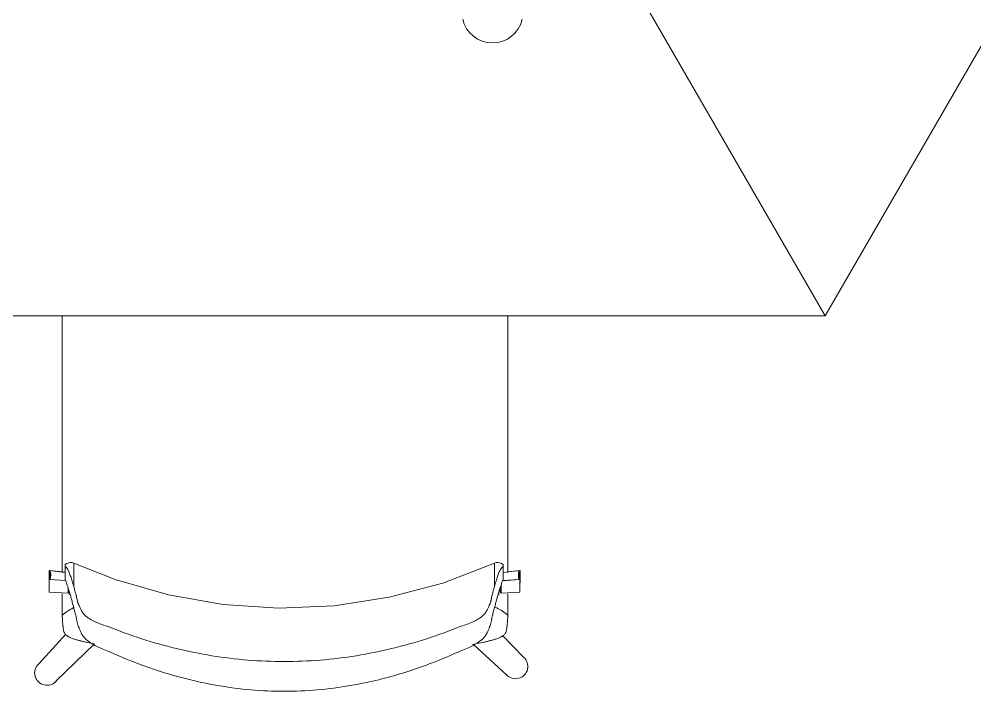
# Model space of a CAD drawing. Header units: millimetres. Extents: x 155927 to 326028, y -36033 to 97293.
# Drawn here: x 178488 to 179505, y 22365 to 23082 of the extents above; entities that cross this region are included whole.
import ezdxf

# ---------------------------------------------------------------- set-up
doc = ezdxf.new("R2010")
doc.units = ezdxf.units.MM
doc.header["$MEASUREMENT"] = 0
doc.layers.add('A-GENM', color=8, linetype='CONTINUOUS', lineweight=9)
doc.layers.add('I-FURN', color=8, linetype='CONTINUOUS', lineweight=9)

msp = doc.modelspace()

# ---------------------------------------------------------------- linework, layer by layer
at = {"layer": 'A-GENM'}
msp.add_arc((178991.3, 23089.1), 32.5, 192.6804, 347.3196, dxfattribs=at)
at = {"layer": 'I-FURN'}
for p, q in [((179345.4, 22766.1), (179920.3, 23762)), ((179345.4, 22766.1), (178943, 23462.9)), ((178943, 23462.9), (179345.4, 22766.1)), ((178195.4, 22766.1), (179345.4, 22766.1)), ((178538.3, 22502.3), (178536.6, 22501)), ((178536.6, 22485.3), (178536.6, 22499)), ((178540.5, 22503), (178538.3, 22502.3)), ((178542, 22503.2), (178540.5, 22503)), ((178543.9, 22503.1), (178542, 22503.2)), ((178545.7, 22502.6), (178543.9, 22503.1)), ((178589.6, 22485.1), (178545.7, 22502.6)), ((178993.4, 22502.6), (178938.3, 22481.3)), ((178993.4, 22502.6), (178995.3, 22503.1)), ((178995.3, 22503.1), (178997.1, 22503.2)), ((178997.1, 22503.2), (178998.6, 22503)), ((178998.6, 22503), (179000.8, 22502.3)), ((179000.8, 22502.3), (179002.6, 22501)), ((179002.6, 22485.3), (179002.6, 22499)), ((178536.6, 22492.7), (178519.4, 22494.8)), ((178519.4, 22494.8), (178519.4, 22481.5)), ((178536.6, 22492.8), (178520.3, 22494.8)), ((179019.7, 22494.8), (179002.6, 22492.7)), ((179020.7, 22494.8), (179002.6, 22492.6)), ((179020.7, 22481.4), (179020.7, 22494.8)), ((178519.7, 22485.1), (178537.1, 22483.9)), ((178519.7, 22471.7), (178519.7, 22485.1)), ((178646.4, 22468.7), (178589.6, 22485.1)), ((178938.3, 22481.3), (178881.2, 22466.2)), ((179000.4, 22470.4), (179000.4, 22479.2)), ((179002, 22483.9), (179019.4, 22485.1)), ((179002, 22483.8), (179020.4, 22485.1)), ((179020.4, 22485.1), (179020.4, 22471.7)), ((178539.6, 22470.4), (178519.7, 22471.7)), ((178539.6, 22476.3), (178539.6, 22470.4)), ((178540.6, 22473.4), (178540.6, 22470.4)), ((178704.6, 22458.5), (178646.4, 22468.7)), ((178999.5, 22470.4), (178999.5, 22476.3)), ((179020.4, 22471.7), (179000.4, 22470.4)), ((178763.7, 22454.7), (178704.6, 22458.5)), ((178881.2, 22466.2), (178822.7, 22457.2)), ((178822.7, 22457.2), (178763.7, 22454.7)), ((178537.4, 22426.8), (178508.4, 22395.3)), ((179024.3, 22402.5), (179002.2, 22425.2)), ((178527.1, 22377), (178567.8, 22416.5)), ((178971, 22416), (179006.1, 22383.7))]:
    msp.add_line(p, q, dxfattribs=at)
for centre, start, end in [((179015.8, 22392.5), 221.9896, 49.6059), ((178517.2, 22385.5), 131.9662, 319.5824)]:
    msp.add_arc(centre, 13.1, start, end, dxfattribs=at)
for centre, start_param, end_param in [((178502.9, 22489.4), 6.026179, 6.605675), ((178503.8, 22489.4), 6.026179, 6.605675), ((179036.2, 22489.4), 2.819103, 3.398599), ((179037.2, 22489.4), 2.819103, 3.398599), ((178502.9, 22476.1), 0.238848, 0.322489), ((179037.2, 22476), 2.819103, 2.902745)]:
    msp.add_ellipse(centre, major_axis=(17.4, 0), ratio=0.978487, start_param=start_param, end_param=end_param, dxfattribs=at)
for points, knots in [([(178533.2, 22492.4), (178533.2, 22493.1), (178533.2, 22496.4), (178533.2, 22502.3), (178533.2, 22510.1), (178533.2, 22517.8), (178533.2, 22527.9), (178533.2, 22540.3), (178533.2, 22552.5), (178533.2, 22562.4), (178533.2, 22570), (178533.2, 22577.6), (178533.2, 22587.6), (178533.2, 22600.1), (178533.2, 22615), (178533.2, 22630.1), (178533.2, 22645.3), (178533.2, 22660.2), (178533.2, 22672.7), (178533.2, 22682.8), (178533.2, 22690.5), (178533.2, 22698.1), (178533.2, 22708.1), (178533.2, 22720.6), (178533.2, 22733.1), (178533.2, 22743.1), (178533.2, 22750.8), (178533.2, 22758.4), (178533.2, 22763.5), (178533.2, 22766.2), (178533.2, 22766.4)], [-0.8977274, -0.8977274, -0.8977274, -0.8977274, -0.8928571, -0.875, -0.8571429, -0.8392857, -0.8214286, -0.7857143, -0.75, -0.7321429, -0.7142857, -0.6964286, -0.6785714, -0.6428571, -0.6071429, -0.5714286, -0.5357143, -0.5, -0.4642857, -0.4464286, -0.4285714, -0.4107143, -0.3928571, -0.3571429, -0.3214286, -0.3035714, -0.2857143, -0.2678571, -0.25, -0.2488464, -0.2488464, -0.2488464, -0.2488464]), ([(179007.8, 22766.4), (179007.8, 22766.3), (179007.8, 22761.2), (179007.8, 22750.9), (179007.8, 22735.6), (179007.8, 22720.5), (179007.8, 22707.9), (179007.8, 22697.8), (179007.8, 22690.1), (179007.8, 22682.5), (179007.8, 22672.5), (179007.8, 22660.1), (179007.8, 22647.8), (179007.8, 22637.8), (179007.8, 22630.2), (179007.8, 22622.7), (179007.8, 22612.7), (179007.8, 22600.2), (179007.8, 22587.8), (179007.8, 22577.7), (179007.8, 22570), (179007.8, 22562.3), (179007.8, 22552.3), (179007.8, 22539.8), (179007.8, 22524.7), (179007.8, 22509.3), (179007.8, 22498.5), (179007.8, 22493), (179007.8, 22492.5)], [-0.7507659, -0.7507659, -0.7507659, -0.7507659, -0.75, -0.7142857, -0.6785714, -0.6428571, -0.6071429, -0.5892857, -0.5714286, -0.5535714, -0.5357143, -0.5, -0.4642857, -0.4464286, -0.4285714, -0.4107143, -0.3928571, -0.3571429, -0.3214286, -0.3035714, -0.2857143, -0.2678571, -0.25, -0.2142857, -0.1785714, -0.1428571, -0.1071429, -0.103964, -0.103964, -0.103964, -0.103964]), ([(178536.6, 22499.3), (178536.6, 22499.7), (178536.6, 22500.5), (178536.6, 22501.1), (178536.6, 22501), (178536.6, 22500.3), (178536.6, 22499.5), (178536.6, 22499)], [0.4171888, 0.4171888, 0.4171888, 0.4171888, 0.5, 0.625, 0.75, 0.875, 1, 1, 1, 1]), ([(178545.7, 22477.7), (178545.7, 22480.7), (178545.7, 22486), (178545.7, 22492.4), (178545.7, 22497.2), (178545.7, 22499.8), (178545.7, 22501.3), (178545.7, 22501.7), (178545.7, 22502)], [0, 0, 0, 0, 0.1111111, 0.2222222, 0.3333333, 0.4444444, 0.5, 0.5555556, 0.5555556, 0.5555556, 0.5555556]), ([(178993.4, 22502), (178993.4, 22501.7), (178993.4, 22501), (178993.4, 22499.1), (178993.4, 22495.2), (178993.4, 22487.9), (178993.4, 22481.4), (178993.4, 22477.7)], [0.4444444, 0.4444444, 0.4444444, 0.4444444, 0.5138889, 0.5833333, 0.7222222, 0.8611111, 1, 1, 1, 1]), ([(179002.6, 22499), (179002.6, 22499.5), (179002.6, 22500.3), (179002.6, 22501), (179002.6, 22501.1), (179002.6, 22500.5), (179002.6, 22499.7), (179002.6, 22499.3)], [0, 0, 0, 0, 0.125, 0.25, 0.375, 0.5, 0.5837817, 0.5837817, 0.5837817, 0.5837817]), ([(178558.8, 22421.3), (178558.6, 22421.5), (178558.3, 22421.8), (178557.7, 22422.3), (178556.8, 22423.3), (178555.6, 22424.7), (178554.5, 22426.4), (178553.5, 22428.2), (178552.8, 22429.8), (178552.1, 22431.5), (178551.6, 22432.8), (178551.2, 22433.7), (178551, 22434.3), (178550.9, 22434.6), (178550.7, 22435), (178550.5, 22435.5), (178550.2, 22436.3), (178549.8, 22437.5), (178549.5, 22438.9), (178549.1, 22440.6), (178548.9, 22442.3), (178548.5, 22444), (178548.3, 22445.3), (178547.9, 22446.6), (178547.5, 22448.3), (178546.7, 22451.2), (178545.6, 22455.2), (178544.4, 22459.7), (178543.3, 22464), (178542.2, 22468.1), (178541.1, 22471.8), (178540, 22475.2), (178539.3, 22477.3), (178539, 22478.2)], [0.1428571, 0.1428571, 0.1428571, 0.1428571, 0.1473214, 0.1517857, 0.1607143, 0.1785714, 0.1964286, 0.2142857, 0.2321429, 0.25, 0.2678571, 0.2767857, 0.28125, 0.2857143, 0.2901786, 0.2946429, 0.3035714, 0.3214286, 0.3392857, 0.3571429, 0.3928571, 0.4107143, 0.4285714, 0.4464286, 0.4642857, 0.5, 0.5714286, 0.6428571, 0.7142857, 0.7857143, 0.8571429, 0.9285714, 1, 1, 1, 1]), ([(179000.1, 22478.2), (178999.4, 22476.3), (178998.4, 22473.1), (178996.9, 22468.1), (178995.8, 22464), (178994.7, 22459.7), (178993.5, 22455.2), (178992.4, 22451.2), (178991.5, 22447.9), (178991, 22445.7), (178990.6, 22444), (178990.3, 22442.3), (178990, 22440.6), (178989.6, 22438.9), (178989.3, 22437.5), (178988.9, 22436.3), (178988.6, 22435.5), (178988.4, 22435), (178988.2, 22434.6), (178988.1, 22434.3), (178987.9, 22433.7), (178987.5, 22432.8), (178987, 22431.5), (178986.3, 22429.8), (178985.6, 22428.2), (178984.6, 22426.4), (178983.5, 22424.7), (178982.4, 22423.3), (178981.4, 22422.3), (178980.8, 22421.8), (178980.4, 22421.3), (178979.9, 22420.9), (178979.2, 22420.4), (178978, 22419.4), (178976.1, 22418.1), (178973.7, 22416.5), (178970.1, 22414.4), (178964.9, 22412), (178960.2, 22410.1), (178957.7, 22409.2)], [0, 0, 0, 0, 0.142857, 0.214286, 0.285714, 0.357143, 0.428571, 0.5, 0.535714, 0.571429, 0.589286, 0.607143, 0.642857, 0.660714, 0.678571, 0.696429, 0.705357, 0.709821, 0.714286, 0.71875, 0.723214, 0.732143, 0.75, 0.767857, 0.785714, 0.803571, 0.821429, 0.839286, 0.848214, 0.852679, 0.857143, 0.861607, 0.866071, 0.875, 0.892857, 0.910714, 0.928571, 0.964286, 1, 1, 1, 1]), ([(178545.7, 22477.7), (178546.1, 22476.1), (178546.8, 22473.7), (178547.5, 22470.9), (178548, 22469.4), (178548.3, 22468.2), (178548.6, 22467), (178548.8, 22465.5), (178549.1, 22464.1), (178549.4, 22462.6), (178549.7, 22461.4), (178550, 22460.4), (178550.4, 22459.6), (178550.6, 22459.1), (178550.7, 22458.8), (178550.9, 22458.4), (178551.1, 22458), (178551.5, 22457.1), (178552, 22455.8), (178552.7, 22454.2), (178553.6, 22452.5), (178554.5, 22450.8), (178555.7, 22449.1), (178556.9, 22447.7), (178557.9, 22446.7), (178558.5, 22446.2), (178558.9, 22445.8), (178559.4, 22445.4), (178560.1, 22444.9), (178561.3, 22444.1), (178563.2, 22442.8), (178565.6, 22441.4), (178569.2, 22439.6), (178574.3, 22437.5), (178578.9, 22436), (178581.4, 22435.3)], [0, 0, 0, 0, 0.125, 0.1875, 0.21875, 0.25, 0.28125, 0.3125, 0.375, 0.40625, 0.4375, 0.46875, 0.484375, 0.492188, 0.5, 0.507812, 0.515625, 0.53125, 0.5625, 0.59375, 0.625, 0.65625, 0.6875, 0.71875, 0.734375, 0.742188, 0.75, 0.757812, 0.765625, 0.78125, 0.8125, 0.84375, 0.875, 0.9375, 1, 1, 1, 1]), ([(178957.7, 22435.3), (178960.2, 22436), (178964.8, 22437.5), (178969.9, 22439.6), (178973.5, 22441.4), (178975.9, 22442.8), (178977.8, 22444.1), (178979, 22444.9), (178979.7, 22445.4), (178980.2, 22445.8), (178980.6, 22446.2), (178981.2, 22446.7), (178982.2, 22447.7), (178983.4, 22449.1), (178984.6, 22450.8), (178985.5, 22452.5), (178986.4, 22454.2), (178987.1, 22455.8), (178987.6, 22457.1), (178988, 22458), (178988.2, 22458.4), (178988.4, 22458.8), (178988.6, 22459.1), (178988.8, 22459.6), (178989.1, 22460.4), (178989.4, 22461.4), (178989.7, 22462.6), (178990, 22464.1), (178990.3, 22465.5), (178990.5, 22467), (178990.8, 22468.2), (178991.2, 22469.4), (178991.6, 22470.9), (178992.3, 22473.7), (178993, 22476.1), (178993.4, 22477.7)], [0, 0, 0, 0, 0.0625, 0.125, 0.15625, 0.1875, 0.21875, 0.234375, 0.242188, 0.25, 0.257812, 0.265625, 0.28125, 0.3125, 0.34375, 0.375, 0.40625, 0.4375, 0.46875, 0.484375, 0.492188, 0.5, 0.507812, 0.515625, 0.53125, 0.5625, 0.59375, 0.625, 0.6875, 0.71875, 0.75, 0.78125, 0.8125, 0.875, 1, 1, 1, 1]), ([(178546, 22455.3), (178545.7, 22455.2), (178543.3, 22454), (178539.1, 22451.4), (178535.3, 22448.6), (178533.4, 22447)], [0.93933321, 0.93933321, 0.93933321, 0.93933321, 0.94444444, 0.97222222, 1, 1, 1, 1]), ([(179007.6, 22447), (179005.8, 22448.6), (179001.9, 22451.4), (178997.2, 22454.3), (178994.4, 22455.6), (178993.6, 22456)], [0, 0, 0, 0, 0.02777778, 0.05555556, 0.06696683, 0.06696683, 0.06696683, 0.06696683]), ([(178567.4, 22416.4), (178565.1, 22416.9), (178561.3, 22417.7), (178556.9, 22418.8), (178554.4, 22419.4), (178552.6, 22419.8), (178550.9, 22420.3), (178549.4, 22420.7), (178547.8, 22421.1), (178546, 22421.7), (178544.3, 22422.3), (178542.6, 22422.9), (178541.3, 22423.5), (178540.3, 22424), (178539.6, 22424.4), (178538.9, 22424.8), (178538, 22425.5), (178537.1, 22426.4), (178536.2, 22427.6), (178535.5, 22428.8), (178535.1, 22430), (178534.8, 22431.4), (178534.6, 22432.6), (178534.4, 22433.4), (178534.4, 22434), (178534.3, 22434.3), (178534.3, 22434.7), (178534.2, 22435.3), (178534.1, 22436.1), (178534, 22437.4), (178533.9, 22438.6), (178533.8, 22439.6), (178533.8, 22440.4), (178533.7, 22441.2), (178533.7, 22442.3), (178533.5, 22444.3), (178533.4, 22445.9), (178533.4, 22447)], [0, 0, 0, 0, 0.125, 0.1875, 0.21875, 0.25, 0.28125, 0.3125, 0.34375, 0.375, 0.40625, 0.4375, 0.46875, 0.484375, 0.5, 0.515625, 0.53125, 0.5625, 0.59375, 0.625, 0.65625, 0.6875, 0.71875, 0.734375, 0.742188, 0.75, 0.757812, 0.765625, 0.78125, 0.8125, 0.84375, 0.859375, 0.875, 0.890625, 0.90625, 0.9375, 1, 1, 1, 1]), ([(179007.6, 22447), (179007.6, 22445.9), (179007.5, 22444.3), (179007.4, 22442.3), (179007.3, 22441.2), (179007.2, 22440.4), (179007.2, 22439.6), (179007.1, 22438.6), (179007, 22437.4), (179006.9, 22436.1), (179006.8, 22435.3), (179006.7, 22434.7), (179006.7, 22434.3), (179006.7, 22434), (179006.6, 22433.4), (179006.5, 22432.6), (179006.2, 22431.4), (179005.9, 22430), (179005.5, 22428.8), (179004.8, 22427.6), (179003.9, 22426.4), (179003, 22425.5), (179002.1, 22424.8), (179001.4, 22424.4), (179000.7, 22424), (178999.8, 22423.5), (178998.4, 22422.9), (178996.8, 22422.3), (178995, 22421.7), (178993.2, 22421.1), (178991.6, 22420.7), (178990.1, 22420.3), (178988.4, 22419.8), (178986.6, 22419.4), (178984.1, 22418.8), (178979.7, 22417.7), (178975.9, 22416.9), (178973.6, 22416.4)], [0, 0, 0, 0, 0.0625, 0.09375, 0.109375, 0.125, 0.140625, 0.15625, 0.1875, 0.21875, 0.234375, 0.242188, 0.25, 0.257812, 0.265625, 0.28125, 0.3125, 0.34375, 0.375, 0.40625, 0.4375, 0.46875, 0.484375, 0.5, 0.515625, 0.53125, 0.5625, 0.59375, 0.625, 0.65625, 0.6875, 0.71875, 0.75, 0.78125, 0.8125, 0.875, 1, 1, 1, 1]), ([(178581.4, 22435.3), (178593.4, 22430.4), (178617.5, 22421.6), (178667.1, 22407.6), (178730.8, 22397.2), (178808.3, 22397.2), (178872, 22407.6), (178921.6, 22421.6), (178945.8, 22430.4), (178957.7, 22435.3)], [-1, -1, -1, -1, -0.9, -0.8, -0.6, -0.4, -0.2, -0.1, 0, 0, 0, 0]), ([(178581.4, 22409.2), (178578.9, 22410.1), (178574.2, 22412), (178569.1, 22414.4), (178565.4, 22416.5), (178563, 22418.1), (178561.1, 22419.4), (178559.9, 22420.4), (178559.3, 22420.9), (178558.9, 22421.2), (178558.8, 22421.3)], [0, 0, 0, 0, 0.0357143, 0.0714286, 0.0892857, 0.1071429, 0.125, 0.1339286, 0.1383929, 0.1424939, 0.1424939, 0.1424939, 0.1424939]), ([(178957.7, 22409.2), (178941.6, 22401.8), (178908.8, 22388.6), (178851.9, 22372.8), (178787.3, 22364.3), (178716.4, 22367.5), (178658.6, 22380), (178613.9, 22395.1), (178592.1, 22404.3), (178581.4, 22409.2)], [-1, -1, -1, -1, -0.863636, -0.727273, -0.545455, -0.363636, -0.181818, -0.090909, 0, 0, 0, 0])]:
    msp.add_open_spline(points, degree=3, knots=knots, dxfattribs=at)
for points in [[(178536.6, 22499), (178537, 22498.8), (178537.9, 22498.1), (178539.4, 22495.9), (178540.9, 22492.7), (178542.4, 22488.5), (178544, 22483.5), (178545.1, 22479.7), (178545.7, 22477.7)], [(178993.4, 22477.7), (178994, 22479.7), (178995.1, 22483.5), (178996.7, 22488.5), (178998.2, 22492.7), (178999.7, 22495.9), (179001.2, 22498.1), (179002.1, 22498.8), (179002.6, 22499)], [(178539, 22478.2), (178538.6, 22479.5), (178537.8, 22482), (178536.9, 22484.3), (178536.6, 22485.3)], [(179002.6, 22485.3), (179002.2, 22484.3), (179001.4, 22482), (179000.5, 22479.5), (179000.1, 22478.2)], [(178533.2, 22450.9), (178533.2, 22457), (178533.2, 22463.3), (178533.2, 22469.8)], [(178540.7, 22469.6), (178541.1, 22469.3), (178541.5, 22469.1), (178541.9, 22468.8)], [(178997.2, 22468.8), (178997.6, 22469.1), (178998, 22469.3), (178998.4, 22469.6)], [(179007.8, 22469.8), (179007.8, 22463.3), (179007.8, 22457), (179007.8, 22450.9)], [(178533.4, 22447), (178533.3, 22447.6), (178533.3, 22448.9), (178533.2, 22450.2), (178533.2, 22450.9)], [(179007.8, 22450.9), (179007.8, 22450.2), (179007.7, 22448.9), (179007.7, 22447.6), (179007.6, 22447)], [(178969.9, 22415.7), (178971.2, 22416), (178972.4, 22416.2), (178973.6, 22416.4)], [(178973.6, 22416.4), (178972.4, 22416.2), (178971.2, 22416), (178970, 22415.7)]]:
    msp.add_open_spline(points, degree=3, dxfattribs=at)

doc.saveas('drawing.dxf')
